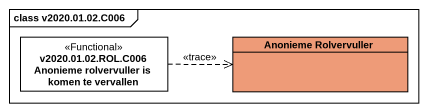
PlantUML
@startuml
mainframe class v2020.01.02.C006
hide circle
hide empty members
class "v2020.01.02.ROL.C006 Anonieme rolvervuller is komen te vervallen" as v2020_01_02_ROL_C006 <<Functional>>
class "Anonieme Rolvervuller" as Anonieme_Rolvervuller #EE9B78
v2020_01_02_ROL_C006 .right.> Anonieme_Rolvervuller : <<trace>>
@enduml
